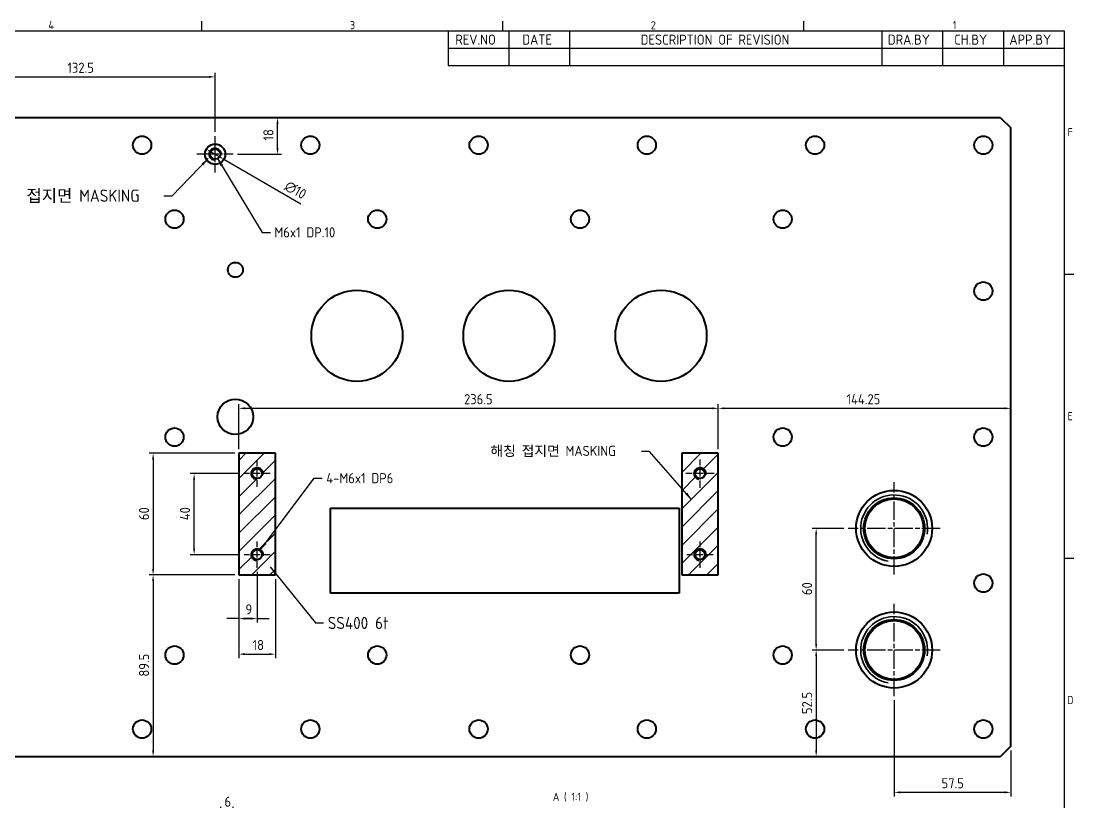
# Model space of a CAD drawing. Header units: millimetres. Extents: x 0 to 1188, y 0 to 840.
# Drawn here: x 653 to 1173, y 440 to 825 of the extents above; entities that cross this region are included whole.
import ezdxf

# ---------------------------------------------------------------- set-up
doc = ezdxf.new("R2010")
doc.units = ezdxf.units.MM
doc.header["$LTSCALE"] = 2
doc.linetypes.add('CHAIN', pattern=[0.3543, 0.2362, -0.0295, 0.0591, -0.0295])
doc.layers.get('0').update_dxf_attribs({"color": 3, "lineweight": 25})
for name, color, linetype, lineweight in [('가시적인 것(ISO)', 3, 'Continuous', 40), ('가시적인 좁은 것(ISO)', 3, 'Continuous', 35), ('경계(ISO)', 7, 'Continuous', 25), ('기호(ISO)', 5, 'Continuous', 25), ('중심 표식(ISO)', 1, 'Continuous', 25), ('치수(ISO)', 2, 'Continuous', 25), ('해치(ISO)', 7, 'Continuous', 18)]:
    doc.layers.add(name, color=color, linetype=linetype, lineweight=lineweight)
doc.styles.add('ISO Proportiona M2B', font='isocp.shx')
doc.styles.add('문자 텍스트_PSTEK_POSCO', font='isocp.shx')
doc.styles.add('치수 텍스트_PSTEK_POSCO', font='isocp.shx')
doc.styles.add('텍스트 스타일512', font='isocp.shx')
doc.dimstyles.new('치수_PSTEK_POSCO', dxfattribs={"dimscale": 2, "dimtxt": 2.5, "dimasz": 1.5, "dimexe": 1, "dimexo": 1, "dimgap": 1, "dimtad": 1, "dimrnd": 1e-08, "dimdsep": 46, "dimtxsty": '치수 텍스트_PSTEK_POSCO', "dimcen": 0.09, "dimdle": 10, "dimclrd": 7, "dimclre": 7, "dimclrt": 2, "dimadec": 1, "dimazin": 2, "dimtfac": 1, "dimtmove": 0, "dimatfit": 3, "dimfxl": 0, "dimtolj": 1, "dimlwd": -1, "dimlwe": -1, "dimarcsym": 0})
doc.dimstyles.new('치수_PSTEK_POSCO$7', dxfattribs={"dimscale": 2, "dimtxt": 2.5, "dimasz": 2, "dimexe": 1, "dimexo": 1, "dimgap": 1, "dimtad": 1, "dimrnd": 1e-08, "dimdsep": 46, "dimtxsty": '치수 텍스트_PSTEK_POSCO', "dimcen": 0.09, "dimdle": 10, "dimclrd": 7, "dimclre": 7, "dimclrt": 2, "dimadec": 1, "dimazin": 2, "dimtfac": 1, "dimtmove": 0, "dimatfit": 3, "dimfxl": 0, "dimtolj": 1, "dimlwd": -1, "dimlwe": -1, "dimarcsym": 0})
pattern_1 = [(45, (0, 0), (-4.490128, 4.490128), [])]

# ---------------------------------------------------------------- blocks, each defined once
blk = doc.blocks.new('경계 Default Border')
at = {"layer": '경계(ISO)'}
for p, q in [((371.25, 410), (371.25, 412.4)), ((445.5, 410), (445.5, 412.4)), ((519.75, 410), (519.75, 412.4)), ((584, 350), (586.4, 350)), ((584, 280), (586.4, 280))]:
    blk.add_line(p, q, dxfattribs=at)
at = {"layer": '경계(ISO)', "flags": 128}
blk.add_lwpolyline([(10, 10), (10, 410), (584, 410), (584, 10), (10, 10)], dxfattribs=at)
at = {"layer": '경계(ISO)', "color": 2, "char_height": 2, "attachment_point": 7, "style": '문자 텍스트_PSTEK_POSCO'}
for s, insert in [('4', (333.44, 410.4)), ('3', (407.82, 410.38)), ('2', (482.04, 410.38)), ('1', (556.53, 410.4)), ('F', (584.83, 384)), ('E', (584.83, 313.98)), ('D', (584.72, 243.98))]:
    blk.add_mtext(s, dxfattribs=dict(at, insert=insert))
blk = doc.blocks.new('*D59')
at = {"layer": 'Defpoints', "color": 0, "transparency": 16777216}
for p in [(1045.64, 574.63), (1061.34, 574.63), (1061.34, 514.63)]:
    blk.add_point(p, dxfattribs=at)
at = {"layer": '치수(ISO)', "color": 7, "transparency": 16777216}
for p, q in [((1059.34, 574.63), (1043.64, 574.63)), ((1045.64, 517.63), (1045.64, 571.63)), ((1059.34, 514.63), (1043.64, 514.63))]:
    blk.add_line(p, q, dxfattribs=at)
for points in [[(1045.14, 571.63), (1046.14, 571.63), (1045.64, 574.63)], [(1045.14, 517.63), (1046.14, 517.63), (1045.64, 514.63)]]:
    blk.add_solid(points, dxfattribs=at)
at = {"layer": '치수(ISO)', "color": 2, "transparency": 16777216, "insert": (1041.14, 541.73), "char_height": 5, "attachment_point": 4, "rotation": 90, "style": '치수 텍스트_PSTEK_POSCO'}
blk.add_mtext('\\A1;60', dxfattribs=at)
blk = doc.blocks.new('*D60')
at = {"layer": 'Defpoints', "color": 0, "transparency": 16777216}
for p in [(1061.34, 514.63), (1045.64, 462.13), (1045.64, 462.13)]:
    blk.add_point(p, dxfattribs=at)
at = {"layer": '치수(ISO)', "color": 7, "transparency": 16777216}
for p, q in [((1059.34, 514.63), (1043.64, 514.63)), ((1045.64, 511.63), (1045.64, 465.13))]:
    blk.add_line(p, q, dxfattribs=at)
for points in [[(1045.14, 511.63), (1046.14, 511.63), (1045.64, 514.63)], [(1045.14, 465.13), (1046.14, 465.13), (1045.64, 462.13)]]:
    blk.add_solid(points, dxfattribs=at)
at = {"layer": '치수(ISO)', "color": 2, "transparency": 16777216, "insert": (1041.14, 483.03), "char_height": 5, "attachment_point": 4, "rotation": 90, "style": '치수 텍스트_PSTEK_POSCO'}
blk.add_mtext('\\A1;52.5', dxfattribs=at)
blk = doc.blocks.new('*D61')
at = {"layer": 'Defpoints', "color": 0, "transparency": 16777216}
for p in [(1084.09, 491.88), (1141.59, 467.13), (1084.09, 444.43)]:
    blk.add_point(p, dxfattribs=at)
at = {"layer": '치수(ISO)', "color": 7, "transparency": 16777216}
for p, q in [((1084.09, 489.88), (1084.09, 442.43)), ((1141.59, 465.13), (1141.59, 442.43)), ((1138.59, 444.43), (1087.09, 444.43))]:
    blk.add_line(p, q, dxfattribs=at)
for points in [[(1087.09, 444.93), (1087.09, 443.93), (1084.09, 444.43)], [(1138.59, 444.93), (1138.59, 443.93), (1141.59, 444.43)]]:
    blk.add_solid(points, dxfattribs=at)
at = {"layer": '치수(ISO)', "color": 2, "transparency": 16777216, "insert": (1107.49, 448.93), "char_height": 5, "attachment_point": 4, "style": '치수 텍스트_PSTEK_POSCO'}
blk.add_mtext('\\A1;57.5', dxfattribs=at)
blk = doc.blocks.new('*D62')
at = {"layer": 'Defpoints', "color": 0, "transparency": 16777216}
for p in [(997.34, 633.83), (760.84, 611.63), (997.34, 611.63)]:
    blk.add_point(p, dxfattribs=at)
at = {"layer": '치수(ISO)', "color": 7, "transparency": 16777216}
for p, q in [((760.84, 613.63), (760.84, 635.83)), ((763.84, 633.83), (994.34, 633.83)), ((997.34, 613.63), (997.34, 635.83))]:
    blk.add_line(p, q, dxfattribs=at)
for points in [[(763.84, 634.33), (763.84, 633.33), (760.84, 633.83)], [(994.34, 634.33), (994.34, 633.33), (997.34, 633.83)]]:
    blk.add_solid(points, dxfattribs=at)
at = {"layer": '치수(ISO)', "color": 2, "transparency": 16777216, "insert": (871.92, 638.33), "char_height": 5, "attachment_point": 4, "style": '치수 텍스트_PSTEK_POSCO'}
blk.add_mtext('\\A1;236.5', dxfattribs=at)
blk = doc.blocks.new('*D63')
at = {"layer": 'Defpoints', "color": 0, "transparency": 16777216}
for p in [(1141.59, 633.83), (1141.59, 628.63), (997.34, 611.63)]:
    blk.add_point(p, dxfattribs=at)
at = {"layer": '치수(ISO)', "color": 7, "transparency": 16777216}
for p, q in [((997.34, 613.63), (997.34, 635.83)), ((1000.34, 633.83), (1138.59, 633.83))]:
    blk.add_line(p, q, dxfattribs=at)
for points in [[(1000.34, 634.33), (1000.34, 633.33), (997.34, 633.83)], [(1138.59, 634.33), (1138.59, 633.33), (1141.59, 633.83)]]:
    blk.add_solid(points, dxfattribs=at)
at = {"layer": '치수(ISO)', "color": 2, "transparency": 16777216, "insert": (1060.61, 638.33), "char_height": 5, "attachment_point": 4, "style": '치수 텍스트_PSTEK_POSCO'}
blk.add_mtext('\\A1;144.25', dxfattribs=at)
blk = doc.blocks.new('*D64')
at = {"layer": 'Defpoints', "color": 0, "transparency": 16777216}
for p in [(760.84, 551.63), (718.53, 462.13), (746.05, 462.13)]:
    blk.add_point(p, dxfattribs=at)
at = {"layer": '치수(ISO)', "color": 7, "transparency": 16777216}
for p, q in [((758.84, 551.63), (716.53, 551.63)), ((718.53, 548.63), (718.53, 465.13))]:
    blk.add_line(p, q, dxfattribs=at)
for points in [[(718.03, 548.63), (719.03, 548.63), (718.53, 551.63)], [(718.03, 465.13), (719.03, 465.13), (718.53, 462.13)]]:
    blk.add_solid(points, dxfattribs=at)
at = {"layer": '치수(ISO)', "color": 2, "transparency": 16777216, "insert": (714.03, 501.52), "char_height": 5, "attachment_point": 4, "rotation": 90, "style": '치수 텍스트_PSTEK_POSCO'}
blk.add_mtext('\\A1;89.5', dxfattribs=at)
blk = doc.blocks.new('*D65')
at = {"layer": 'Defpoints', "color": 0, "transparency": 16777216}
for p in [(760.84, 611.63), (718.53, 551.63), (760.84, 551.63)]:
    blk.add_point(p, dxfattribs=at)
at = {"layer": '치수(ISO)', "color": 7, "transparency": 16777216}
for p, q in [((758.84, 611.63), (716.53, 611.63)), ((718.53, 608.63), (718.53, 554.63)), ((758.84, 551.63), (716.53, 551.63))]:
    blk.add_line(p, q, dxfattribs=at)
for points in [[(718.03, 608.63), (719.03, 608.63), (718.53, 611.63)], [(718.03, 554.63), (719.03, 554.63), (718.53, 551.63)]]:
    blk.add_solid(points, dxfattribs=at)
at = {"layer": '치수(ISO)', "color": 2, "transparency": 16777216, "insert": (714.03, 578.73), "char_height": 5, "attachment_point": 4, "rotation": 90, "style": '치수 텍스트_PSTEK_POSCO'}
blk.add_mtext('\\A1;60', dxfattribs=at)
blk = doc.blocks.new('*D66')
at = {"layer": 'Defpoints', "color": 0, "transparency": 16777216}
for p in [(738.75, 601.63), (763.38, 601.63), (763.38, 561.63)]:
    blk.add_point(p, dxfattribs=at)
at = {"layer": '치수(ISO)', "color": 7, "transparency": 16777216}
for p, q in [((761.38, 601.63), (736.75, 601.63)), ((738.75, 564.63), (738.75, 598.63)), ((761.38, 561.63), (736.75, 561.63))]:
    blk.add_line(p, q, dxfattribs=at)
for points in [[(738.25, 598.63), (739.25, 598.63), (738.75, 601.63)], [(738.25, 564.63), (739.25, 564.63), (738.75, 561.63)]]:
    blk.add_solid(points, dxfattribs=at)
at = {"layer": '치수(ISO)', "color": 2, "transparency": 16777216, "insert": (734.25, 578.63), "char_height": 5, "attachment_point": 4, "rotation": 90, "style": '치수 텍스트_PSTEK_POSCO'}
blk.add_mtext('\\A1;40', dxfattribs=at)
blk = doc.blocks.new('*D67')
at = {"layer": 'Defpoints', "color": 0, "transparency": 16777216}
for p in [(760.84, 551.63), (778.84, 551.63), (778.84, 512.59)]:
    blk.add_point(p, dxfattribs=at)
at = {"layer": '치수(ISO)', "color": 7, "transparency": 16777216}
for p, q in [((760.84, 549.63), (760.84, 510.59)), ((778.84, 549.63), (778.84, 510.59)), ((763.84, 512.59), (775.84, 512.59))]:
    blk.add_line(p, q, dxfattribs=at)
for points in [[(763.84, 513.09), (763.84, 512.09), (760.84, 512.59)], [(775.84, 513.09), (775.84, 512.09), (778.84, 512.59)]]:
    blk.add_solid(points, dxfattribs=at)
at = {"layer": '치수(ISO)', "color": 2, "transparency": 16777216, "insert": (767.59, 517.09), "char_height": 5, "attachment_point": 4, "style": '치수 텍스트_PSTEK_POSCO'}
blk.add_mtext('\\A1;18', dxfattribs=at)
blk = doc.blocks.new('*D68')
at = {"layer": 'Defpoints', "color": 0, "transparency": 16777216}
for p in [(760.84, 551.63), (769.84, 555.17), (769.84, 530.14)]:
    blk.add_point(p, dxfattribs=at)
at = {"layer": '치수(ISO)', "color": 7, "transparency": 16777216}
for p, q in [((769.84, 553.17), (769.84, 528.14)), ((760.84, 549.63), (760.84, 528.14)), ((757.84, 530.14), (754.84, 530.14)), ((760.84, 530.14), (757.84, 530.14)), ((763.84, 530.14), (766.84, 530.14)), ((766.84, 530.14), (763.84, 530.14)), ((769.84, 530.14), (772.84, 530.14)), ((772.84, 530.14), (775.84, 530.14))]:
    blk.add_line(p, q, dxfattribs=at)
for points in [[(763.84, 530.64), (763.84, 529.64), (760.84, 530.14)], [(766.84, 530.64), (766.84, 529.64), (769.84, 530.14)]]:
    blk.add_solid(points, dxfattribs=at)
at = {"layer": '치수(ISO)', "color": 2, "transparency": 16777216, "insert": (764.07, 534.64), "char_height": 5, "attachment_point": 4, "style": '치수 텍스트_PSTEK_POSCO'}
blk.add_mtext('\\A1;9', dxfattribs=at)
blk = doc.blocks.new('*D69')
at = {"layer": 'Defpoints', "color": 0, "transparency": 16777216}
for p in [(749.09, 797.28), (616.59, 772.13), (749.09, 768.13)]:
    blk.add_point(p, dxfattribs=at)
at = {"layer": '치수(ISO)', "color": 7, "transparency": 16777216}
for p, q in [((616.59, 774.13), (616.59, 799.28)), ((619.59, 797.28), (746.09, 797.28)), ((749.09, 770.13), (749.09, 799.28))]:
    blk.add_line(p, q, dxfattribs=at)
for points in [[(619.59, 797.78), (619.59, 796.78), (616.59, 797.28)], [(746.09, 797.78), (746.09, 796.78), (749.09, 797.28)]]:
    blk.add_solid(points, dxfattribs=at)
at = {"layer": '치수(ISO)', "color": 2, "transparency": 16777216, "insert": (676.24, 801.78), "char_height": 5, "attachment_point": 4, "style": '치수 텍스트_PSTEK_POSCO'}
blk.add_mtext('\\A1;132.5', dxfattribs=at)
blk = doc.blocks.new('*D70')
at = {"layer": 'Defpoints', "color": 0, "transparency": 16777216}
for p in [(779.89, 777.13), (779.89, 777.13), (758.09, 759.13)]:
    blk.add_point(p, dxfattribs=at)
at = {"layer": '치수(ISO)', "color": 7, "transparency": 16777216}
for p, q in [((779.89, 762.13), (779.89, 774.13)), ((760.09, 759.13), (781.89, 759.13))]:
    blk.add_line(p, q, dxfattribs=at)
for points in [[(779.39, 774.13), (780.39, 774.13), (779.89, 777.13)], [(779.39, 762.13), (780.39, 762.13), (779.89, 759.13)]]:
    blk.add_solid(points, dxfattribs=at)
at = {"layer": '치수(ISO)', "color": 2, "transparency": 16777216, "insert": (775.39, 765.88), "char_height": 5, "attachment_point": 4, "rotation": 90, "style": '치수 텍스트_PSTEK_POSCO'}
blk.add_mtext('\\A1;18', dxfattribs=at)
blk = doc.blocks.new('*D71')
at = {"layer": 'Defpoints', "color": 0, "transparency": 16777216}
for p in [(744.76, 761.63), (753.42, 756.63)]:
    blk.add_point(p, dxfattribs=at)
at = {"layer": '치수(ISO)', "color": 7, "transparency": 16777216}
for p, q in [((747.36, 760.13), (750.82, 758.13)), ((753.42, 756.63), (791.36, 734.73))]:
    blk.add_line(p, q, dxfattribs=at)
for points in [[(747.61, 760.56), (747.11, 759.7), (744.76, 761.63)], [(751.07, 758.56), (750.57, 757.7), (753.42, 756.63)]]:
    blk.add_solid(points, dxfattribs=at)
at = {"layer": '치수(ISO)', "color": 2, "transparency": 16777216, "insert": (784.08, 744.13), "char_height": 5, "attachment_point": 4, "rotation": 330, "style": '치수 텍스트_PSTEK_POSCO'}
blk.add_mtext('\\A1;∅10', dxfattribs=at)
blk = doc.blocks.new('*D98')
at = {"layer": 'Defpoints', "color": 0, "transparency": 16777216}
for p in [(752.01, 435.34), (752.01, 417.47), (758.01, 417.47)]:
    blk.add_point(p, dxfattribs=at)
at = {"layer": '치수(ISO)', "color": 7, "transparency": 16777216}
for p, q in [((752.01, 419.47), (752.01, 437.34)), ((758.01, 419.47), (758.01, 437.34)), ((749.01, 435.34), (746.01, 435.34)), ((758.01, 435.34), (752.01, 435.34)), ((761.01, 435.34), (764.01, 435.34))]:
    blk.add_line(p, q, dxfattribs=at)
for points in [[(749.01, 435.84), (749.01, 434.84), (752.01, 435.34)], [(761.01, 435.84), (761.01, 434.84), (758.01, 435.34)]]:
    blk.add_solid(points, dxfattribs=at)
at = {"layer": '치수(ISO)', "color": 2, "transparency": 16777216, "insert": (753.73, 439.84), "char_height": 5, "attachment_point": 4, "style": '치수 텍스트_PSTEK_POSCO'}
blk.add_mtext('\\A1;6', dxfattribs=at)

msp = doc.modelspace()

# ---------------------------------------------------------------- hatches: boundary and pattern name
at = {"layer": '해치(ISO)'}
h = msp.add_hatch(dxfattribs=at)
h.set_pattern_fill('ANSI31', color=1, scale=50.8, style=0)
h.set_pattern_definition(pattern_1)
edge = h.paths.add_edge_path(flags=0)
edge.add_arc((769.8411, 561.6297), 2.4585, 0, 360)
edge = h.paths.add_edge_path(flags=0)
edge.add_arc((769.8411, 601.6297), 2.4585, 0, 360)
h.paths.add_polyline_path([(760.8411, 551.6297), (778.8411, 551.6297), (778.8411, 611.6297), (760.8411, 611.6297)])
h = msp.add_hatch(dxfattribs=at)
h.set_pattern_fill('ANSI31', color=1, scale=50.8, style=0)
h.set_pattern_definition(pattern_1)
edge = h.paths.add_edge_path(flags=0)
edge.add_arc((988.3411, 561.6297), 2.4585, 0, 360)
edge = h.paths.add_edge_path(flags=0)
edge.add_arc((988.3411, 601.6297), 2.4585, 0, 360)
h.paths.add_polyline_path([(979.3411, 551.6297), (997.3411, 551.6297), (997.3411, 611.6297), (979.3411, 611.6297)])

# ---------------------------------------------------------------- linework, layer by layer
at = {"layer": '가시적인 것(ISO)'}
for p, q in [((1136.5911, 777.1297), (621.5911, 777.1297)), ((1136.5911, 777.1297), (1141.5911, 772.1297)), ((1141.5911, 467.1297), (1141.5911, 772.1297)), ((760.8411, 611.6297), (760.8411, 551.6297)), ((778.8411, 611.6297), (760.8411, 611.6297)), ((778.8411, 551.6297), (778.8411, 611.6297)), ((979.3411, 611.6297), (979.3411, 551.6297)), ((997.3411, 611.6297), (979.3411, 611.6297)), ((997.3411, 551.6297), (997.3411, 611.6297)), ((806.0911, 542.6297), (806.0911, 584.6297)), ((806.0911, 584.6297), (978.0911, 584.6297)), ((978.0911, 584.6297), (978.0911, 542.6297)), ((760.8411, 551.6297), (778.8411, 551.6297)), ((979.3411, 551.6297), (997.3411, 551.6297)), ((978.0911, 542.6297), (806.0911, 542.6297)), ((1141.5911, 467.1297), (1136.5911, 462.1297)), ((621.5911, 462.1297), (1136.5911, 462.1297))]:
    msp.add_line(p, q, dxfattribs=at)
for centre, radius in [((713.0911, 763.6297), 4.5), ((749.0911, 759.1297), 5), ((796.0911, 763.6297), 4.5), ((879.0911, 763.6297), 4.5), ((962.0911, 763.6297), 4.5), ((1045.0911, 763.6297), 4.5), ((1128.0911, 763.6297), 4.5), ((749.0911, 759.1297), 2.4585), ((729.0911, 727.1297), 4.5), ((829.0911, 727.1297), 4.5), ((929.0911, 727.1297), 4.5), ((1029.0911, 727.1297), 4.5), ((759.0911, 702.1297), 3.6952), ((1128.0911, 691.6297), 4.5), ((819.0911, 669.6297), 22.5), ((894.0911, 669.6297), 22.5), ((969.0911, 669.6297), 22.5), ((759.0911, 629.6297), 8.7375), ((729.0911, 619.6297), 4.5), ((1029.0911, 619.6297), 4.5), ((1128.0911, 619.6297), 4.5), ((769.8411, 601.6297), 2.4585), ((988.3411, 601.6297), 2.4585), ((1084.0911, 574.6297), 18.75), ((1084.0911, 574.6297), 15.0029), ((1084.0911, 574.6297), 14.5), ((769.8411, 561.6297), 2.4585), ((988.3411, 561.6297), 2.4585), ((1128.0911, 547.6297), 4.5), ((1084.0911, 514.6297), 18.75), ((1084.0911, 514.6297), 15.0029), ((1084.0911, 514.6297), 14.5), ((729.0911, 512.1297), 4.5), ((829.0911, 512.1297), 4.5), ((929.0911, 512.1297), 4.5), ((1029.0911, 512.1297), 4.5), ((713.0911, 475.6297), 4.5), ((796.0911, 475.6297), 4.5), ((879.0911, 475.6297), 4.5), ((962.0911, 475.6297), 4.5), ((1045.0911, 475.6297), 4.5), ((1128.0911, 475.6297), 4.5)]:
    msp.add_circle(centre, radius, dxfattribs=at)
at = {"layer": '가시적인 좁은 것(ISO)'}
for centre, radius in [((749.0911, 759.1297), 3), ((769.8411, 601.6297), 3), ((988.3411, 601.6297), 3), ((1084.0911, 574.6297), 16.4826), ((769.8411, 561.6297), 3), ((988.3411, 561.6297), 3), ((1084.0911, 514.6297), 16.4826)]:
    msp.add_arc(centre, radius, 350, 260, dxfattribs=at)
at = {"layer": '기호(ISO)'}
for p, q in [((864, 820), (1168, 820)), ((864, 820), (864, 811.44)), ((894, 820), (894, 811.44)), ((924, 820), (924, 811.44)), ((1078, 820), (1078, 811.44)), ((1108, 820), (1108, 811.44)), ((1138, 820), (1138, 811.44)), ((1168, 820), (1168, 811.44)), ((864, 811.44), (1168, 811.44)), ((864, 811.44), (864, 802.88)), ((894, 811.44), (894, 802.88)), ((924, 811.44), (924, 802.88)), ((1078, 811.44), (1078, 802.88)), ((1108, 811.44), (1108, 802.88)), ((1138, 811.44), (1138, 802.88)), ((1168, 811.44), (1168, 802.88)), ((864, 802.88), (1168, 802.88))]:
    msp.add_line(p, q, dxfattribs=at)
at = {"layer": '중심 표식(ISO)', "linetype": 'CHAIN', "ltscale": 10.000767}
for p, q in [((749.0911, 750.1297), (749.0911, 768.1297)), ((758.0911, 759.1297), (740.0911, 759.1297))]:
    msp.add_line(p, q, dxfattribs=at)
at = {"layer": '중심 표식(ISO)', "linetype": 'CHAIN', "ltscale": 7.176633}
for p, q in [((769.8411, 595.1712), (769.8411, 608.0882)), ((776.2996, 601.6297), (763.3826, 601.6297)), ((769.8411, 555.1712), (769.8411, 568.0882)), ((988.3411, 555.1712), (988.3411, 568.0882)), ((776.2996, 561.6297), (763.3826, 561.6297)), ((994.7996, 561.6297), (981.8826, 561.6297))]:
    msp.add_line(p, q, dxfattribs=at)
at = {"layer": '중심 표식(ISO)', "linetype": 'CHAIN', "ltscale": 7.778352}
for p, q in [((988.3411, 594.6297), (988.3411, 608.6297)), ((995.3411, 601.6297), (981.3411, 601.6297))]:
    msp.add_line(p, q, dxfattribs=at)
at = {"layer": '중심 표식(ISO)', "linetype": 'CHAIN', "ltscale": 19.051651}
for p, q in [((1084.0911, 551.8797), (1084.0911, 597.3797)), ((1106.8411, 574.6297), (1061.3411, 574.6297)), ((1084.0911, 491.8797), (1084.0911, 537.3797)), ((1106.8411, 514.6297), (1061.3411, 514.6297))]:
    msp.add_line(p, q, dxfattribs=at)

# ---------------------------------------------------------------- block references
at = {"xscale": 2, "yscale": 2, "zscale": 2}
msp.add_blockref('경계 Default Border', (0, 0), dxfattribs=at)

# ---------------------------------------------------------------- texts
at = {"layer": '기호(ISO)', "color": 2, "char_height": 5, "attachment_point": 7, "style": 'ISO Proportiona M2B'}
for s, insert in [('REV.NO', (867.5743, 813.1664)), ('DATE', (900.6285, 813.1664)), ('DESCRIPTION OF REVISION', (959.0141, 813.1664)), ('DRA.BY', (1080.9515, 813.1664)), ('CH.BY', (1113.7286, 813.1664)), ('APP.BY', (1140.9555, 813.1664))]:
    msp.add_mtext(s, dxfattribs=dict(at, insert=insert))
at = {"layer": '기호(ISO)', "color": 2, "attachment_point": 4, "style": '치수 텍스트_PSTEK_POSCO'}
for s, insert, char_height, width in [('{\\fISOCP|b0|i0;\\H6.0000;접지면 MASKING}', (656.0508, 738.3786), 6, 65.78546), ('{\\fISOCP|b0|i0;\\H5.0000;해칭 접지면 MASKING}', (884.9034, 612.5686), 5, 72.479143), ('{\\fISOCP|b0|i0;\\H6.0000;SS400 6t}', (804.65, 527.972), 6, 36.686535)]:
    msp.add_mtext(s, dxfattribs=dict(at, insert=insert, char_height=char_height, width=width))
at = {"layer": '기호(ISO)', "color": 2, "char_height": 5, "attachment_point": 4, "line_spacing_factor": 0.4375, "style": '치수 텍스트_PSTEK_POSCO'}
for s, insert, width in [('{M6x1 DP.10}', (778.3506, 720.603), 35.356018), ('{4-M6x1 DP6}', (803.9674, 599.3729), 39.29249)]:
    msp.add_mtext(s, dxfattribs=dict(at, insert=insert, width=width))
at = {"layer": '기호(ISO)', "color": 7, "insert": (915.7033, 439.8361), "char_height": 4, "attachment_point": 7, "style": '텍스트 스타일512'}
msp.add_mtext('A ( 1:1 )', dxfattribs=at)

# ---------------------------------------------------------------- dimensions: what is measured, and where the dimension line sits
at = {"layer": '치수(ISO)', "color": 7}
for base, p1, p2, picture, middle in [((749.0911, 797.2826), (616.5911, 772.1297), (749.0911, 768.1297), '*D69', (682.8411, 797.2826)), ((769.8411, 530.1356), (760.8411, 551.6297), (769.8411, 555.1712), '*D68', (765.3411, 530.1356))]:
    dim = msp.add_linear_dim(base=base, p1=p1, p2=p2, dimstyle='치수_PSTEK_POSCO', override={"dimdec": 2, "dimtp": 0, "dimtm": 0, "dimtdec": 2, "dimtofl": 0, "dimatfit": 1}, dxfattribs=at)
    dim.commit()
    dim.dimension.update_dxf_attribs({"geometry": picture, "text_midpoint": middle, "dimtype": 160})
for base, p1, p2, angle, override, picture, middle in [((779.8894, 777.1297), (758.0911, 759.1297), (779.8894, 777.1297), 90, {"dimdec": 2, "dimse2": 1, "dimtp": 0, "dimtm": 0, "dimtdec": 2, "dimtofl": 0, "dimatfit": 1}, '*D70', (779.8894, 768.1297)), ((997.3411, 633.8303), (760.8411, 611.6297), (997.3411, 611.6297), 180, {"dimdec": 2, "dimtp": 0, "dimtm": 0, "dimtdec": 2, "dimtofl": 0, "dimatfit": 1}, '*D62', (879.0911, 633.8303)), ((1141.5911, 633.8303), (997.3411, 611.6297), (1141.5911, 628.6297), 180, {"dimdec": 2, "dimse2": 1, "dimtp": 0, "dimtm": 0, "dimtdec": 2, "dimtofl": 0, "dimatfit": 1}, '*D63', (1069.4661, 633.8303)), ((718.5306, 551.6297), (760.8411, 611.6297), (760.8411, 551.6297), 90, {"dimdec": 2, "dimtp": 0, "dimtm": 0, "dimtdec": 2, "dimtofl": 0, "dimatfit": 1}, '*D65', (718.5306, 581.6297)), ((738.7528, 601.6297), (763.3826, 561.6297), (763.3826, 601.6297), 90, {"dimdec": 2, "dimtp": 0, "dimtm": 0, "dimtdec": 2, "dimtofl": 0, "dimatfit": 1}, '*D66', (738.7528, 581.6297)), ((1045.6417, 574.6297), (1061.3411, 514.6297), (1061.3411, 574.6297), 90, {"dimdec": 2, "dimtp": 0, "dimtm": 0, "dimtdec": 2, "dimtofl": 0, "dimatfit": 1}, '*D59', (1045.6417, 544.6297)), ((718.5306, 462.1297), (760.8411, 551.6297), (746.0469, 462.1297), 90, {"dimdec": 2, "dimse2": 1, "dimtp": 0, "dimtm": 0, "dimtdec": 2, "dimtofl": 0, "dimatfit": 1}, '*D64', (718.5306, 506.8797)), ((778.8411, 512.59), (760.8411, 551.6297), (778.8411, 551.6297), 180, {"dimdec": 2, "dimtp": 0, "dimtm": 0, "dimtdec": 2, "dimtofl": 0, "dimatfit": 1}, '*D67', (769.8411, 512.59)), ((1045.6417, 462.1297), (1061.3411, 514.6297), (1045.6417, 462.1297), 90, {"dimdec": 2, "dimse2": 1, "dimtp": 0, "dimtm": 0, "dimtdec": 2, "dimtofl": 0, "dimatfit": 1}, '*D60', (1045.6417, 488.3797)), ((1084.0911, 444.4305), (1141.5911, 467.1297), (1084.0911, 491.8797), 180, {"dimdec": 2, "dimtp": 0, "dimtm": 0, "dimtdec": 2, "dimtofl": 0, "dimatfit": 1}, '*D61', (1112.8411, 444.4305)), ((752.0067, 435.3365), (758.0067, 417.4729), (752.0067, 417.4729), 180, {"dimdec": 2, "dimtp": 0, "dimtm": 0, "dimtdec": 2, "dimtofl": 1, "dimatfit": 1}, '*D98', (755.0067, 435.3365))]:
    dim = msp.add_linear_dim(base=base, p1=p1, p2=p2, angle=angle, dimstyle='치수_PSTEK_POSCO', override=override, dxfattribs=at)
    dim.commit()
    dim.dimension.update_dxf_attribs({"geometry": picture, "text_midpoint": middle, "dimtype": 160})
dim = msp.add_diameter_dim_2p(p1=(744.761, 761.6297), p2=(753.4212, 756.6297), dimstyle='치수_PSTEK_POSCO', override={"dimdec": 2, "dimlfac": 1, "dimtp": 0, "dimtm": 0, "dimtdec": 2, "dimatfit": 2}, dxfattribs=at)
dim.commit()
dim.dimension.update_dxf_attribs({"geometry": '*D71', "text_midpoint": (785.7278, 737.9775), "dimtype": 163})

# ---------------------------------------------------------------- leaders
at = {"layer": '기호(ISO)', "color": 7, "annotation_type": 0, "has_hookline": 1}
for points, hookline_direction, text_width in [([(745.6557, 757.0135), (727.8363, 738.3786), (723.8363, 738.3786)], 1, 60.728), ([(750.3204, 757.0006), (772.3506, 720.603), (776.3506, 720.603)], 0, 30.0039), ([(984.1981, 588.82), (963.3825, 612.5686), (959.3825, 612.5686)], 1, 66.5115), ([(771.528, 564.1105), (797.9674, 599.3729), (801.9674, 599.3729)], 0, 33.748), ([(776.3382, 555.63), (798.65, 527.972), (802.65, 527.972)], 0, 34.7385)]:
    msp.add_leader(points, dimstyle='치수_PSTEK_POSCO$7', override={"dimtad": 0}, dxfattribs=dict(at, hookline_direction=hookline_direction, text_width=text_width))

doc.saveas('drawing.dxf')
